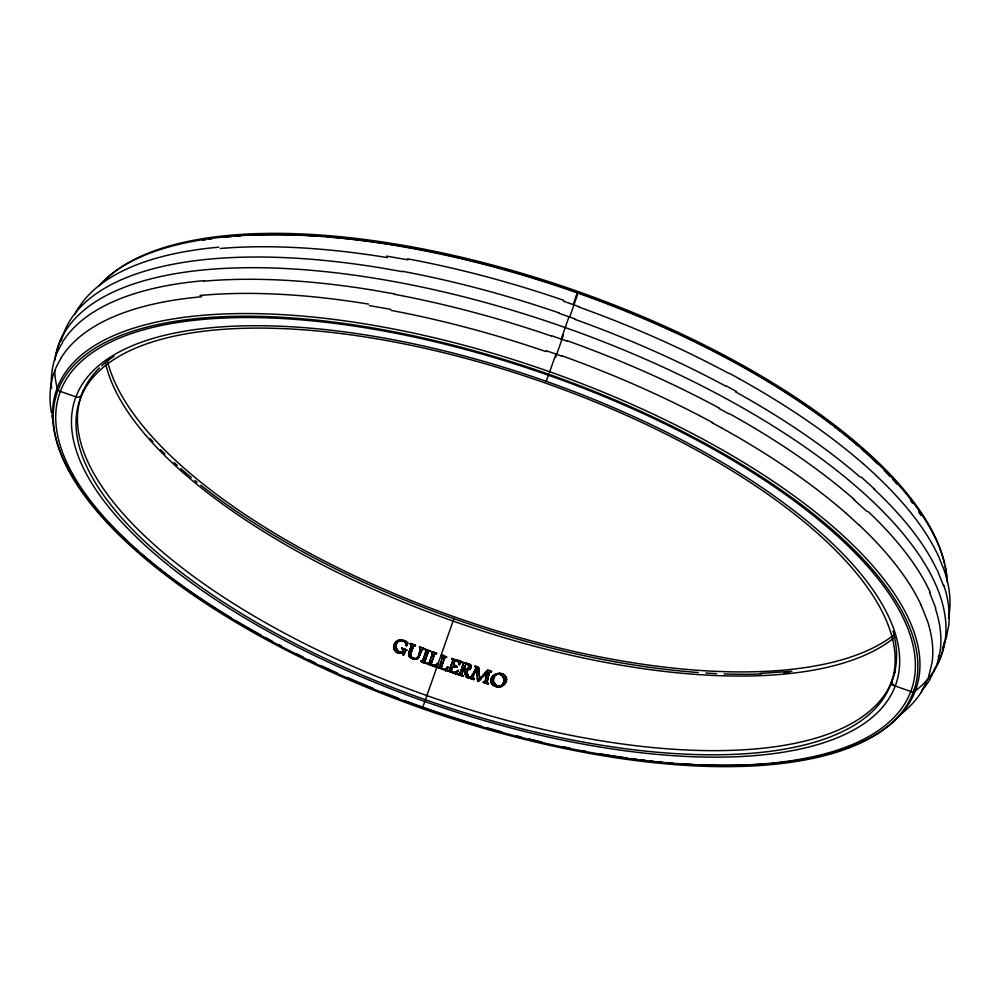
<?xml version="1.0" encoding="UTF-8"?>
<svg xmlns="http://www.w3.org/2000/svg" width="1000" height="1000" viewBox="0 0 1000 1000"><rect width="100%" height="100%" fill="white"/><g stroke="black" fill="none" stroke-linecap="round" stroke-linejoin="round"><path stroke-width="1.5" d="M473.237 678.188C474.925 682.575 472.075 674.013 473.363 675.95M400.737 640.438A5.763 5.25 34.3 0 0 396.712 643.188L396.587 643.438A8.088 7.375 35.9 0 0 396.287 644.188C394.637 647.75 397.638 653.312 401.912 652.113A2.562 2.35 33.8 0 0 403.387 650.588L403.188 651M474.087 679.225L473.263 676.312M488.338 676.575L489.25 672.712A3.4 3.1 3.7 0 1 489.412 672.175A1.312 1.2 3.5 0 1 490.025 671.475A3.162 2.862 3.8 0 1 491.438 671.663L487.625 670.212L490.175 670.725M485.375 683.213L488.35 684.1L488.512 683.438A3.225 2.95 2.9 0 1 487.537 682.962L487.188 682.25A8.75 7.987 3.5 0 1 487.388 680.688L489.275 672.588L491.388 671.8M491.45 671.812L491.625 671.15M488.35 684.062L488.275 683.35M489.275 672.588L488.988 673.9M487.75 670.2L487.45 670.588M485.262 680.6L487.113 672.625L486.725 674.45M483.225 681.85L483.225 681.85A2.338 2.15 4.1 0 0 484.475 681.963M488.35 683.9L483.062 682.312L485.05 682.913M468.663 667.537L467.413 669.5L465.4 669.362L467.725 669.262L468.812 666.363M479.8 678.838L479.062 672.675M487.175 681.838L487.425 680.462M487.188 681.637L487.388 680.788M477.575 679.9L478.188 681.525L484.525 675.037M477.7 681.375L476.675 668.612M393.638 646.237L393.738 648.625M478.862 670.3C480.788 666.388 471.413 665.425 477.713 666.888M395.887 645.45L395.8 647.087M940.588 649.488L936.812 665.413L929.35 680.45A466.925 184.062 19.3 0 1 921.5 690.95M948.35 627.2L946.325 637.575L942.588 648.05M395.85 645.675L395.788 646.85M473.1 679.438L473.925 679.7L473.35 679.312M475.962 669.775L476.662 668.312L476.825 670.413M475.863 667.038L475.85 667.013A3 2.75 8.7 0 0 474.925 666.538L476.05 667.5L474.975 670.275M476.037 667.062A1.988 1.825 8 0 1 475.875 668.162L475.087 666.062M418.062 656.975A11.738 10.762 27.9 0 0 418.738 655.3L420.25 649.6A5.575 5.112 28.1 0 0 420.262 648.812A7.713 7.075 28 0 1 420.138 650.438L419.538 646.812L424.15 648.55L422.425 647.9M469.538 678.312L469.738 677.65A2.462 2.263 9 0 1 468.738 676.838L468.562 676.637M469.087 678.162L469.288 677.513A2.075 1.9 9.4 0 0 470.875 676.9L471.25 676.538A17.325 15.9 9.1 0 0 472.287 675.163L472.525 674.825A33.237 30.488 9.1 0 0 474.387 671.538L473.75 672.9M394.487 643.787L393.85 649.062M393.825 645.65L394.312 649.75L397.4 652.675M403.2 651.075L403.387 650.037A1.3 1.188 33.3 0 0 403.2 649.525L403.288 650.2M420.012 651.087L420.125 650.512M469.725 669.237L466.337 670.45L470.05 669L471.35 666.263L470.55 668.35M948.462 618.225L949.412 612.45A463.113 182.463 19.2 0 0 944.613 571.5M420.012 650.85L420.037 650.962A39.05 35.825 27.9 0 1 419.188 653.975L418.762 655.275A11.213 10.288 28 0 1 417.8 657.375L417.663 657.5M463.025 676.213L463.225 675.562L463.025 676.213L457.788 674.5L458 673.85A2.975 2.75 13 0 0 459.162 674.062L459.775 673.6A3.738 3.425 13.6 0 0 460.138 672.85L460.838 670.875M419.975 651.012L419.787 651.812M396.012 645.238L396.062 644.725M463.862 668.9L464.738 672.188M468.612 667.663C462.15 676.513 465.05 657.163 468.8 666.213M393.713 645.812L393.875 645.188M486.65 674.625L486.5 675.438M486.912 673.5L487 673.125M486.625 674.75L486.4 675.75M485.45 679.912L485.875 677.975M488.65 675.212L488.8 674.587M488.15 677.525L487.5 680.275M462.075 662.188L465.55 663M455.487 674.013L456.213 673.888M486.188 676.612L485.85 678.175M457.425 672.025C458.913 670.962 456.962 669.575 458.212 670.725M458.088 661.35A6.188 5.675 15.1 0 0 456.05 660.375L454.975 660.675L458.088 661.65L459.45 664.788L460.788 660.888L455.1 659.712M455.45 674.2L458.288 670.475M452.825 667.062C461.863 667.45 454.913 666.388 454.212 664.7C454.663 665.95 456.413 666.587 457.362 666.538M459.412 660.975L456.512 660.2M419.087 654.225L419.8 651.963M452.725 660.975A3.438 3.162 16.1 0 0 452.95 659.938L452.738 661L452.863 660.138M493.512 677.913L493.35 681.712M555.588 357.488L563.438 335.087M453.137 666.188L457.113 667.312M442.388 658.037C441.175 651.475 445.75 658.2 446.625 657.35M403.137 655.288L403.212 655.05A3.475 3.175 32.7 0 0 403.4 654.3L403.4 654.3A3.875 3.55 32.6 0 1 403.237 655.163L404.925 651.888M396.262 644.3L396.238 644.35A8.05 7.338 40 0 1 396.475 643.6L396.662 643.288M425.675 652.463L426.175 650.288L423.1 659.938A3.938 3.613 26.1 0 1 422.788 660.612L422.575 660.95A1.262 1.163 26.1 0 0 422.738 660.688M442.025 659.087L442.762 656.462A3.388 3.113 19.7 0 1 442.575 657.45M455.312 673.688L447.5 670.85L455.3 673.475M452.85 660.075L451.825 658.413L453.725 659.062M445.8 670.775L448.113 667.075L447.3 666.988M452.725 661.05L449.85 669.262M458.675 664.525L459.5 664.6M423.6 658.475L423.062 659.963A3.513 3.225 26 0 1 422.738 660.688L423.237 659.538M577.362 292.3L577.188 292.838A86.725 0.838 -70.6 0 1 573.188 304.587M493.55 677.975L493.787 677.138M419.05 654.438L418.663 655.5A9.65 8.85 27.1 0 1 417.537 657.862L417.075 658.175M426.012 657.875L424.975 660.812L425.875 658.275M432.388 654.025L431.438 651.587M396.25 644.325L396.337 644.038A6.338 5.787 35.1 0 1 398.762 640.875M419.062 656.65L419.513 655.525A19.45 17.85 27.6 0 0 419.65 655.138L419.8 654.688A13.713 12.588 27.6 0 1 419.913 654.35L420.238 653.438M425.175 660.25L425.05 660.55A2.225 2.05 25.3 0 0 424.925 661.6A1.312 1.212 24.7 0 0 425.3 662.262A2.35 2.15 24.8 0 0 426.112 662.763C425.625 664.163 420.575 662.013 420.975 660.875A2.825 2.612 26.9 0 0 422.212 661.125L422.5 661.025A2.263 2.087 26.8 0 1 421.012 660.825M422.713 707.463L453.075 621.062M404.55 649.087L406.825 649.987L401.625 647.95L403.263 650.075M421.737 650.413L419.2 656.338A18.663 17.125 27.6 0 1 418.825 657.2M429.625 662.013L429.5 662.325A3.325 3.062 23.8 0 1 429.062 663.188L429.75 661.612M453.663 619.362L454 618.337L453.325 620.337M546.337 380.637L546 381.662L548.95 373.862M401.512 648.263L404.125 649.125M424.35 656.275L424.925 654.663M452.738 660.975L452.325 662.212M493.638 677.525L493.325 681.587M410.688 647.387L411.238 645.925A3.325 3.05 31.2 0 0 411.45 644.887L411.312 644.55M410.838 646.95C412.987 644.688 407.425 642.337 412.587 644.163M423.2 659.575L423.837 657.825M424.613 655.487L425.575 652.825M425.913 651.812L426.037 651.5A3.425 3.137 25.7 0 0 426.25 650.475C421.85 647.163 430.3 652.337 430.1 651.263A2.925 2.662 24.4 0 0 428.888 651.05L428.512 651.275A3.4 3.125 25.1 0 0 428 652.225L427.863 652.525M426.688 655.9L426.112 657.525M429.588 662.05L429.938 661.087M409.288 651.538L408.812 652.775M412.562 648.325L412.95 647.312M410.25 643.462L415.462 645.275L413.862 644.663M425.037 649.137L430.275 650.8M424.162 656.812L423.8 657.862M426.6 656.075L428.462 651.325M429.675 661.787L429.913 661.137M431.475 662.975L431.975 661.562M442.312 668.737L441.012 668.288L441.45 667.013M450.712 666.812L450.988 666.025M463.413 663.288A2.062 1.887 12.9 0 0 461.987 662.438L463.188 664.062L460.15 672.85A3.562 3.262 12.7 0 1 459.787 673.612L460.188 672.712M406.825 645.325L407.337 643.85M406.8 645.525L406.012 645.325A3.525 3.225 32.8 0 0 405.487 642.638A5.15 4.7 33.7 0 0 398.862 641.025M409.188 651.7L409.738 650.238M411.512 651.312L411 652.812M424.888 654.7L425.387 653.35M432.212 654.55L432.65 652.887A3.388 3.113 23.4 0 1 432.45 653.85L429.212 663.012L427.4 663.238A2.65 2.45 24.5 0 0 428.713 663.475L427.15 663.875L434.8 666.625M431.488 662.962L430.875 664.688L432.163 665.15M431.788 662.05L432.088 661.25M434.288 654.887L435.012 653.675L436.55 653.6A5.3 4.838 22.2 0 0 436.138 653.487L435.363 653.4A1.875 1.725 22.5 0 1 436.05 653.462L436.225 653.5M444.375 658.637L445.45 657A1.875 1.725 18.9 0 1 446.188 657.038L446.275 657.05M444 659.725L444.975 657.312A3.7 3.4 19.2 0 0 444.562 658.15L441.012 668.288M443.95 659.862L443.675 660.662M450.725 666.762L450.35 667.862M452.738 667.325C454.812 663.213 448.75 672.625 452.312 672.15A4.625 4.288 15.1 0 0 457.85 670.4A4.6 4.25 15.1 0 1 452.275 672.188M461.025 670.4L461.337 669.475M462.575 665.875L462.85 665.075M462.35 666.587L462.713 665.475M463.375 669.875L463.15 670.588L463.512 669.5M404.237 653.85L404 654.538M404.562 653.075L404.712 652.5M410.65 647.65L410.325 648.462M412.413 648.763L413.488 646.012L415.462 645.275M412.925 647.262L413.175 646.663A3.362 3.088 30.4 0 1 413.587 645.825M411.538 651.363L411.763 650.725M412.587 648.375L412.262 649.188M415.337 645.525L415.262 645.725A2.913 2.65 29.4 0 0 414.075 645.5L413.775 645.662A2.812 2.575 30.4 0 0 413.212 646.675M430.962 658.1L431.775 655.825M431.325 663.425L430.875 664.688M432.762 659.25L433.25 657.85M438.787 667.825L437.287 667.5L437.512 666.862A2.413 2.237 20.7 0 0 439 667.062L439.75 665.625M442.212 664.862L442.475 664.087M451.613 659.062L455.613 659.7M449.9 669.125L449.8 669.438A3.438 3.162 16.5 0 1 449.35 670.3C450.175 669.062 448.762 671.762 447.663 670.375A2.862 2.65 16.9 0 0 448.913 670.6L448.988 670.512M451.125 665.625L451.55 664.4M451.175 665.5L451.413 664.788M454.513 661.862L455.238 660.088M460.425 661.912L460.125 662.85L460.538 661.612M459.575 664.438L460.012 663.125M458.013 674.05L459.837 673.625M462.762 665.4L463.088 664.425A3.425 3.15 12.4 0 0 463.288 663.388L463.1 663A2.837 2.6 13.1 0 0 461.987 662.375L462.163 661.888M464.363 667.1L464.85 665.65M463.462 669.688L463.55 669.463M464.188 667.55L464.062 667.987A5.838 5.375 11.1 0 0 465.3 669.338L464.325 667.175M83.062 390.825L81.85 394.325A4.775 4.387 20.7 0 1 75.9 396.875L60.362 391.4A4.775 4.387 20.7 0 1 57.213 388.075A86.725 79.713 20.7 0 1 54.75 370.675A463.075 182.413 19.2 0 0 51.45 412.987M406.662 645.788C410.025 641.488 402.825 639.525 399.55 640.05A7.75 7.05 33.9 0 0 398.113 640.475L395.65 642.138L394.012 644.775M403.988 654.712C402.75 654.613 402.775 652.625 402.912 653.175M417.762 657.588A4.175 3.825 30.6 0 1 410.788 653.487L413.175 646.663M427.887 652.487L425.05 660.65A2.263 2.075 25.4 0 0 424.925 661.6A1.325 1.212 25.1 0 0 425.3 662.262L425.363 662.325A2.237 2.062 24.8 0 0 426.112 662.75L426.037 662.938M432.537 652.513L431.337 651.875M430.087 660.6L430.438 659.638M432.3 660.625L432.575 659.85M433.525 657.062L434.038 655.65M436.475 653.763L436.388 653.012M441.45 655.537L441.688 654.887M437.375 667.237L439.588 666.062M442.587 657.463L439.663 665.888A3.337 3.062 20.2 0 1 439.188 666.787L438.975 666.938M440.325 663.962L440.712 662.862M442.587 663.775L442.812 663.125M447.45 671.025L448.862 670.55M449.938 669.05L450.4 667.688M452.1 662.825L451.488 664.575M452.088 669.15L451.375 671.25M457.8 674.475L462.738 675.925M462.863 665.125L463.125 664.338A3.162 2.913 12.7 0 0 463.288 663.388M462.113 673.487L463.8 668.675M895.425 670.95L890.738 684.412A429.675 169.262 19.2 0 1 231.1 607.1A429.675 169.262 19.2 0 1 334.875 332.812A429.675 169.262 19.2 0 1 890.738 684.412L913.25 692.35A86.725 79.713 20.7 0 0 944.712 640.6M913.25 692.35A453.55 178.675 19.2 0 0 326.5 321.213A453.55 178.675 19.2 0 0 216.962 610.75A453.55 178.675 19.2 0 0 913.25 692.35L914.262 689.45M407.238 644.125L407.638 643.138M407.7 642.95L405.4 641.125M404.412 653.35L404.775 652.463M410.163 643.725L410.125 643.812A2.7 2.475 31.5 0 1 411.3 644.438M409.487 650.837L409.862 649.762M411.662 650.888L412.062 649.875M411.737 650.675L412.287 649.225M423.975 657.425L423.663 658.25M431.512 656.525L432.1 654.9M440.65 663.037L441.037 661.938M440.975 662.113L441.45 660.763M441.887 665.775L441.062 668.125L442.45 668.587M442.75 663.312L442.975 662.663M442.912 662.837L443.363 661.575M451.312 671.425L452.362 671.975M452.137 669.062L452.425 668.188M462.125 667.188L461.8 668.162M462.525 672.4L462.825 671.462M473.5 675.537L475.125 671.575M424.9 649.525L426.05 650.362M427.987 652.225L428.45 651.438M427.013 654.887L427.287 654.188M434.338 654.725L434.837 653.725A3.7 3.4 22.8 0 0 434.425 654.562L430.95 664.513L432.312 665.013A4.875 4.513 22.6 0 0 433.95 665.35L434.312 665.325M409.712 650.188L410.337 648.512M427.675 653.05L427.537 653.45M419.75 654.837L419.475 655.588M549.5 372.312L549.7 371.775A86.725 0.838 -70.6 0 0 555.95 354.075M427.25 654.237L427.512 653.538M577.438 294.862L569.65 317.25M493.675 677.588L494.225 676.275M436.3 666.213C433.05 669.688 439.688 663.612 437.2 663.275A4.387 4.037 22.3 0 1 434.188 665.537M473.812 674.575C473.4 675.612 476.138 669.225 474.312 673.487M394.125 644.625L398.113 640.475A7.45 6.787 34.6 0 1 399.8 640L405.213 641.038M473.888 674.4L474.162 673.737M493.775 682.975A7.975 7.287 0.7 0 1 493.725 677.525L493.775 677.337M454.775 661.2L454.725 661.312A14.712 13.525 15.7 0 0 454.312 662.412L454.412 662.15A8.225 7.562 15.7 0 0 454.275 662.588L454.237 662.75A4.25 3.912 15.6 0 0 454.188 664.312L454.188 662.875L454.237 664.4M420.538 652.663C420.138 654.038 421.938 648.125 423.988 649.013M427.15 663.875L435.05 666.538M421.613 650.625L420.588 652.588A27.788 25.5 27.2 0 0 419.988 654.15L419.825 654.525M489.425 672.175L491.463 671.612M476.262 669.15L474.95 671.963L475.375 671.05M474.8 670.775L475.475 669.188M425.875 663.413L420.812 661.338M475.425 670.938L476.062 669.575M475.4 671.137L475.662 670.413M474.438 671.413L474.05 672.312M418.825 657.2L416.55 659.038L412.863 658.675M420.975 660.875L422.45 661.075M474.025 672.237L473.263 673.763L473.65 672.95M494.012 676.838L497.225 674.15M394.45 643.825L394.888 643.138M938.238 656.375L938.775 655.475M457.537 671.737L458 671.062M456.975 672.775L457.013 672.588M473.025 674.038L471.925 675.7M437.262 664.675L437.812 663.775M447.337 668.325L447.912 667.487M455.975 674.375L456.438 673.525M437.188 664.788L437.675 664M447.212 668.612L448.038 667.188M436.975 665.188L436.838 665.413M470.675 668.188C473.7 663.675 465.325 664.062 462.125 662.062M472.887 674.262L472.537 674.95M435.688 667.175L436.15 666.45M445.75 670.962L446.025 670.525M445.863 670.775L446.337 669.925M921.025 692.663L928.425 677.738L932.175 661.95A463.062 182.425 19.2 0 0 927.45 620.938M472.562 674.762L472.038 675.537M402.325 652.862L400.588 652.925L402.537 652.95M400.513 653.075L396.262 652.288L393.913 648.725M471.8 675.863L471.425 676.338A3.975 3.65 9.3 0 1 469.575 677.763M471.737 676.1L471.4 676.525A4.338 3.987 9.5 0 1 469.588 678M395.012 642.95C398.013 638.737 404.237 639.75 407.7 642.837M487.125 671L486.325 671.75M486.3 671.787A49.925 45.763 5.9 0 0 487 670.975L486.175 672.087M485.062 673.125L486.163 671.938M485.875 672.237L485.275 673.062M485.962 672.312L484.188 674.225M484.588 673.625L485.688 672.625M479.938 679.538L481.087 678.325M479.988 679.65L478.963 680.738M480.35 679.275L481 678.587M479.588 679.062L484.2 674.038M479.85 679.8L478.975 680.55M482.625 675.7L483.775 674.488M480.163 678.45L480.975 677.438M480.45 678.15L481.525 677.025M482.025 677.35L482.887 676.438A38.7 35.188 2.8 0 1 484.7 674.775L485.325 674.325M482.15 677.387L484.263 675.275M478.825 680.7L477.725 681.188L477.65 680.337M494.825 675.688L497.362 674.125L499.862 674.262A6.587 5.975 0.8 0 1 502.587 676.087M485 674.425L487.1 672.825L486.337 673.462M414.212 659.25L418.125 658.188M418.038 658.35L414.5 659.287M485.225 674.237L486.213 673.375M485.538 673.962L486.7 672.975M417.175 657.987L417.438 657.75A4.763 4.375 28.2 0 0 418.038 656.963M459.6 673.8L459.263 673.988A2.788 2.575 13.1 0 1 458 673.825M439.025 667.038L437.562 667.075M484.6 681.825L484.725 681.725A2.662 2.438 4.2 0 0 485.15 680.938M469.75 669.05L470.325 668.587L468.65 669.65M495.6 674.388L491.463 678.263L491.475 683.162M495.775 674.112C513.737 669.362 505.075 695.763 492.413 684.35M468.45 669.725L466.413 670.4M401.688 652.188C405.438 650.15 399.513 654.025 398.013 651.287M401.35 652.4L397.512 651.087L395.913 646.938M497.362 674.325C506.737 672.438 505.675 689.938 496.812 685.675M400.65 652.913L401.938 652.8M466.375 670.263L467.287 673.35M760.175 673.425L791.875 671.275M466.1 663.913C464.925 664.062 471.15 665.275 466.325 663.913M499.15 673.612C494.162 673.213 488.95 678.363 491.625 683.462M499.325 673.413L501.525 673.75A7.062 6.375 0.8 0 1 506.012 677.163M414.312 659.075L409.913 657.237L408.688 654.987L408.837 652.825L408.575 655.113M386.625 256.112L407.925 259.862M369.4 305.613L390.688 309.35M402.35 271.663L380.875 267.887A466.9 183.925 19.2 0 0 70.062 320.462A466.938 184.013 19.3 0 0 63.587 333.488A86.725 79.713 20.7 0 0 55.838 355.775A466.9 183.938 19.3 0 0 51.562 388.438M394.588 293.95L373.113 290.175A466.912 183.962 19.2 0 0 203.875 281.188M414.275 659.062L413.562 658.9M497.375 685.9L500.05 686.062L502.488 684.775A5.012 4.55 -1.3 0 0 502.962 684.237A6.15 5.587 -1.8 0 0 503.65 682.987M413.375 658.85L409.412 656.438M473.688 679.412L466.975 677.487M469.85 678.213L471.838 678.838M470.025 678.263L467.013 677.3M468.938 664.1C474.263 667.575 468.2 662.837 465.538 663M563.488 301.212L579.038 306.675M559.2 313.363L574.888 318.875M551.438 335.65L567.125 341.15M546.25 350.712L561.812 356.163M444.062 669.663L444.963 670.175M442.612 669.163L444.487 670.013M446.788 656.875L441.613 655.062M440.7 668.5L442.562 669.35M438.725 668.012L440.7 668.5M436.637 653.3L431.488 651.438L434.712 652.6M419.45 646.975L421.188 647.638M497.225 686.038L493.562 682.163M410.087 643.938L410.2 643.975A1.863 1.713 31.3 0 1 411.575 644.8M412.688 658.612L411.637 658.15M406.775 645.625L406.012 645.325M401.725 648.512L402.925 649.188L401.838 648.562M441.825 655.487L442.688 656.15A2.013 1.85 20.4 0 0 441.9 655.537A4.15 3.8 20.6 0 0 441.525 655.362M496.662 685.8L493.363 681.525M729.375 373.288L739.312 378.725M726.475 386.037L736.488 391.512M718.725 408.325L728.737 413.8M712.138 422.775L722.075 428.212M411.463 658.062L410.8 657.675M410.637 657.575L410.037 657.1M863.025 463.525L876.375 475.625M861.25 477.038L874.7 489.225M853.487 499.312L866.938 511.512M845.788 513.013L859.137 525.112M458.05 661.4L458.537 661.925A3.35 3.088 13.8 0 1 458.65 664.312A3.325 3.062 14 0 0 458.675 661.888A5.075 4.662 14.8 0 0 456.037 660.425M397.812 651.112L395.938 647.175M492.638 684.6L492.887 684.837A7.788 7.138 -0.4 0 0 498.875 686.637L499.137 686.688A7.75 7.1 -0.5 0 0 499.625 686.625M409.712 657.05L408.725 655.125L408.913 655.987M492.4 684.538L491.987 683.825M492.175 684.287L491.8 683.55M394.712 650.425L397.212 652.6A6.15 5.663 35.8 0 0 400.3 652.95M426.112 650.138L426.062 650.075A2.587 2.375 26.3 0 0 425.112 649.463M394.663 650.337L394.038 649.1M938.363 555.688L944.65 571.45M937.212 569.963L943.55 585.85M929.45 592.25L935.788 608.138M921.137 605.188L927.412 620.938M466.413 670.713L466.912 672.387M467.362 673.925L467.612 674.488A8.2 7.538 8.7 0 0 468.6 676.762A2.913 2.675 9 0 0 469.45 677.537M465.838 675.987L465.938 676.025A2.075 1.9 10 0 0 466.95 677.4M464.025 669.775L464.637 671.85M466.525 670.775L467.438 673.875M465.863 675.8L465.637 675M465.763 675.45L464.062 669.587M464.9 672.463L465.363 674.075M465.538 674.65L464.975 672.7M465.337 674.262L465.9 676.213A2.062 1.9 10 0 0 466.912 677.575M408.612 655.238L411.238 645.925A3.388 3.1 30.9 0 0 411.45 644.887L411.413 644.875M478.612 667.35L479.1 673.025M479.6 678.875L479.487 677.588M478.988 672.138L479.075 673.225M479.15 673.587L479.438 677.038M478.913 671.413L479.038 672.312M477.413 677.987L477.587 679.5M476.85 671.312L477.013 673.112M477.438 678.188L477.512 679.087M478.875 670.863L478.75 669.4M476.838 670.612L477.1 674.225M477.075 673.325L477.225 675.625M477.2 674.837L477.287 676.413M476.662 668.9L476.737 669.412M499.95 674.1A7.362 6.7 -1.4 0 1 502.663 684.038M493.675 677.513A5.175 4.725 2.1 0 1 499.938 673.962M502.962 684.237A5.325 4.862 0.5 0 1 502.488 684.775A4.913 4.5 0.3 0 1 501.275 685.65A4.737 4.312 -0.9 0 1 497.6 686M501.538 673.7A7.338 6.612 0.8 0 1 506.362 677.975A7.15 6.5 -1.5 0 1 503.438 684.862M501.55 673.637A8.312 7.55 1 0 0 495.375 674.287A8.113 7.412 2.8 0 0 491.188 678.575A6.787 6.212 0.1 0 0 492.837 684.875A8.088 7.412 -0.5 0 0 499.125 686.637M506.238 677.113A7.875 7.15 -0.6 0 1 499.125 686.462M425.975 663.088A1.913 1.762 26.4 0 1 424.825 660.763M437.35 663.562A4.562 4.263 22.8 0 1 432.05 665.512M434.125 665.362A4.725 4.375 22.6 0 1 432.325 665M431.4 651.762A2.8 2.562 24 0 1 432.525 652.387M447.488 666.875A4.475 4.138 18.8 0 1 442.238 668.9M456.337 666.112A3.262 3 15.2 0 1 454.212 664.7M457.788 670.575A4.575 4.225 15.1 0 1 452.238 672.362M469.288 677.825A5.85 5.375 8.7 0 1 467.812 674.812M488.075 683.787A2.35 2.15 3.1 0 1 486.962 681.825M488.088 683.587A2.35 2.15 3.3 0 1 486.975 681.625M463.113 675.913A2.037 1.875 12.7 0 1 461.887 673.525M463.175 675.7A1.938 1.787 12 0 1 461.95 673.438M468.525 676.65A9.988 9.188 8.7 0 1 467.612 674.375M421.775 650.7A3.7 3.388 26.8 0 1 423.787 648.888M421.887 650.475A3.6 3.3 26.8 0 1 423.875 648.725M419.012 656.625A6.925 6.35 28.3 0 1 418.1 658.4M419.113 656.45A7.025 6.45 27.6 0 1 418.188 658.238M413.75 645.525A2.25 2.05 29.6 0 1 415.262 645.812M412.688 658.413A4.075 3.738 31.5 0 1 410.538 653.6M417.212 658.475A4.763 4.4 29.5 0 1 412.887 658.037M412.775 658.25A4.075 3.738 30.5 0 1 410.637 653.438M417.325 658.3A4.775 4.412 29.6 0 1 412.987 657.875M400.85 640.9A4.588 4.188 33.5 0 1 406.312 645.512M400.95 640.725A4.575 4.188 32.9 0 1 406.413 645.362M396.825 643.037A5.763 5.25 34.3 0 1 400.85 640.263M405.125 651.6A1.587 1.45 32.1 0 1 406.55 650.387M893.025 631.175A429.675 169.262 19.2 0 1 446.562 702.325A429.675 169.262 19.2 0 1 99.513 367.9M101.675 365.85A429.675 169.262 19.2 0 1 113.975 356.262M895.238 686A434.45 171.15 19.2 0 1 228.275 607.825A434.45 171.15 19.2 0 1 333.2 330.487A434.45 171.15 19.2 0 1 895.238 686A4.775 4.387 20.7 0 1 892.188 680.263M789.8 672.175A434.45 171.15 19.2 0 1 783.975 672.7M761.275 674A434.45 171.15 19.2 0 1 724.062 673.938M716.513 673.637A434.45 171.15 19.2 0 1 705.913 673.05M698.25 672.525A434.45 171.15 19.2 0 1 200.7 485.163M197.15 482.337A434.45 171.15 19.2 0 1 194.825 480.45M191.375 477.612A434.45 171.15 19.2 0 1 180.763 468.562M177.362 465.538A434.45 171.15 19.2 0 1 174.013 462.512M164.95 453.975A434.45 171.15 19.2 0 1 160.588 449.663M153.075 441.925A434.45 171.15 19.2 0 1 149.887 438.475M894.663 637.325A429.675 169.262 19.2 0 1 457.625 622.663A429.675 169.262 19.2 0 1 105.463 362.762M138.012 550.988A454.988 179.237 19.2 0 1 218.438 314.225A454.988 179.237 19.2 0 1 820.037 515.788A454.988 179.237 19.2 0 1 772.1 763.425M767.675 763.812A454.988 179.237 19.2 0 1 698.512 764.737M692.5 764.438A454.988 179.237 19.2 0 1 681.838 763.775M672.588 763.075A454.988 179.237 19.2 0 1 667.938 762.675M661.975 762.125A454.988 179.237 19.2 0 1 657.475 761.675M652.962 761.2A454.988 179.237 19.2 0 1 649.925 760.863M645.375 760.337A454.988 179.237 19.2 0 1 640.8 759.788M636.2 759.212A454.988 179.237 19.2 0 1 631.587 758.6M626.962 757.962A454.988 179.237 19.2 0 1 600.237 753.812M585.2 751.112A454.988 179.237 19.2 0 1 582.238 750.562M570.337 748.213A454.988 179.237 19.2 0 1 562.85 746.663M541.85 742.013A454.988 179.237 19.2 0 1 528.587 738.825M521.188 736.988A454.988 179.237 19.2 0 1 516.75 735.85M501.938 731.912A454.988 179.237 19.2 0 1 487.013 727.725M481.025 725.987A454.988 179.237 19.2 0 1 404.288 700.45M398.625 698.325A454.988 179.237 19.2 0 1 381.625 691.737M372.95 688.25A454.988 179.237 19.2 0 1 347.212 677.438M337.413 673.112A454.988 179.237 19.2 0 1 320.812 665.512M315.35 662.938A454.988 179.237 19.2 0 1 308.562 659.688M303.062 657.013A454.988 179.237 19.2 0 1 296.2 653.612M281.3 646A454.988 179.237 19.2 0 1 278.625 644.6M271.975 641.075A454.988 179.237 19.2 0 1 265.175 637.4M261.038 635.125A454.988 179.237 19.2 0 1 235.463 620.462M231.525 618.1A454.988 179.237 19.2 0 1 141.387 553.913M910.775 691.488A450.925 177.638 19.2 0 1 218.512 610.35A450.925 177.638 19.2 0 1 327.413 322.488A450.925 177.638 19.2 0 1 910.775 691.488A4.775 4.387 20.7 0 0 915.3 690.863M568.987 316.775A86.725 0.838 -70.6 0 1 561.225 339.05M202.913 240.2A450.925 177.638 19.2 0 1 205.825 239.725M208.775 239.275A450.925 177.638 19.2 0 1 211.762 238.837M223.95 237.325A450.925 177.638 19.2 0 1 231.475 236.575M236.062 236.175A450.925 177.638 19.2 0 1 240.725 235.837M250.188 235.275A450.925 177.638 19.2 0 1 320.6 236.25M326.7 236.713A450.925 177.638 19.2 0 1 831.25 424.1M834.975 426.962A450.925 177.638 19.2 0 1 858.45 446.175M861.95 449.237A450.925 177.638 19.2 0 1 877.85 463.988M884.175 470.288A450.925 177.638 19.2 0 1 889.688 476.037M892.875 479.487A450.925 177.638 19.2 0 1 897 484.075M910.625 500.688A450.925 177.638 19.2 0 1 912.487 503.175M918.6 511.825A450.925 177.638 19.2 0 1 921.012 515.513M98.95 285.837A454.988 179.237 19.2 0 1 573.975 291.712A454.988 179.237 19.2 0 1 947.387 582.413M54.737 360.45A467.863 184.312 19.2 0 1 563.438 326.925A467.863 184.312 19.2 0 1 934.375 669.25M502.713 676A7.812 7.088 0.4 0 1 503.475 682.913M497.562 686.075A6.55 6 -0.7 0 1 493.988 682.9M503.512 684.95A8.85 8.062 -1.1 0 1 499.637 686.663M101.263 284.075A453.55 178.675 19.2 0 1 556.8 284.262A453.55 178.675 19.2 0 1 944.488 563.562M945.1 566.487A453.55 178.675 19.2 0 1 946.475 576.538M893.325 635.413A429.675 169.262 19.2 0 1 456.775 617.712A429.675 169.262 19.2 0 1 107.2 359.938M578.888 307.038A463.075 182.05 19.2 0 1 728.95 373.488M739.2 378.762A463.113 182.463 19.2 0 1 862.887 463.525M876.275 475.662A463.113 182.463 19.2 0 1 938.3 555.725M74.75 314.55A462.975 182.375 19.3 0 1 78.213 308.188M78.375 308.25A463.075 182.438 19.2 0 1 218.787 247.188M220.425 248.475A463.05 181.412 19 0 1 387.463 257.613M407.425 258.8A463.088 183.388 19.2 0 1 563.763 300.338M561.962 355.8A463.075 182.8 19.2 0 1 712.562 422.587M52.488 418.113A463.075 182.413 19.2 0 1 51.938 415.538M722.225 428.275A463.075 182.413 19.2 0 1 845.938 513.138M859.237 525.112A463.088 182.438 19.2 0 1 921.2 605.2M54.775 370.675A462.975 182.387 19.1 0 1 61.35 357.825M61.175 357.75A463.075 182.413 19.2 0 1 201.663 296.762M200.037 295.487A463.05 183.425 19.4 0 1 368.562 304.113M391.188 310.413A463.088 181.475 19.2 0 1 545.975 351.587M920.975 692.638A463 182.362 19.2 0 1 899.925 715M61.175 340.9A466.9 183.938 19.1 0 1 63.625 333.5M943.85 585.237A466.9 183.938 19.1 0 1 948.6 626.55M574.725 319.275A466.9 183.487 19.2 0 1 725.975 386.275M873.487 488.587A466.9 183.487 19.2 0 1 936.55 569.038M735.6 391.887A466.887 183.275 19.3 0 1 860.125 477.062M62.65 341.875A466.9 183.938 19.3 0 1 204.4 280.625M935.462 608.737A466.9 183.938 19.3 0 1 940.325 650.125M868.112 511.512A466.9 184.3 19.1 0 1 930.238 592.4M567.3 340.75A466.9 184.387 19.2 0 1 719.237 408.088M729.7 413.825A466.9 184.387 19.2 0 1 854.587 499.787M55.862 355.788A466.938 183.875 19.1 0 1 62.45 342.8M402.163 271.25A466.9 184.288 19.2 0 1 559.325 313M394.775 294.363A466.9 183.575 19.2 0 1 551.325 336.012M451.712 658.9L451.662 658.875A2.675 2.45 16.8 0 1 452.8 659.513L451.763 658.913M468.537 665.487L468.787 666.162L468.625 665.438M420.15 648.812L420.138 648.725A2.087 1.913 28.5 0 0 419.613 647.312A2.062 1.887 28.3 0 1 420.2 648.8M406.662 650.25A1.538 1.412 32 0 0 405.238 651.375A1.475 1.338 32 0 1 406.662 650.288"/></g></svg>
